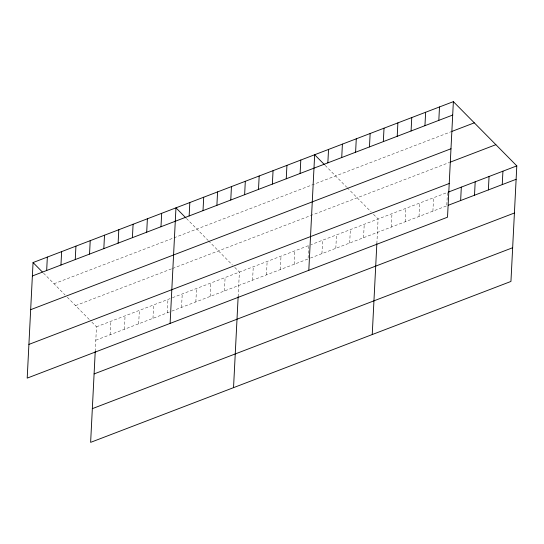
<?xml version="1.0" encoding="UTF-8"?>
<svg xmlns="http://www.w3.org/2000/svg" width="544" height="544" viewBox="0 0 544 544"><rect width="100%" height="100%" fill="white"/><g stroke="black" fill="none" stroke-linecap="round" stroke-linejoin="round"><path stroke-width="0.41" stroke-dasharray="2.72 2.04" d="M95.234 351.451L96.485 326.801L90.086 320.321M110.099 334.744L110.772 321.327M124.386 329.276L125.066 315.86M138.679 323.802L139.359 310.386M152.966 318.335L153.646 304.919M167.26 312.861L167.94 299.445M181.546 307.387L182.226 293.971M195.84 301.92L196.52 288.504M210.134 296.446L210.814 283.03M224.42 290.979L225.1 277.562M238.143 296.738L239.394 272.088L234.743 267.376M252.579 280.194L253.259 266.778M266.451 274.883L267.131 261.467M280.323 269.572L281.003 256.156M294.195 264.262L294.875 250.845M308.108 258.114L308.7 246.378M321.932 253.64L322.612 240.224M335.804 248.329L336.484 234.913M349.676 243.018L350.356 229.609M363.548 237.714L364.228 224.298M376.849 243.637L378.094 218.987L373.442 214.275M391.286 227.093L391.966 213.676M405.158 221.782L405.838 208.366M419.03 216.471L419.71 203.055M432.895 211.16L433.575 197.744M446.808 205.013L447.447 192.433L311.052 244.65M53.985 283.757L451.187 131.689M75.555 305.599L171.829 268.743M172.577 268.457L449.636 162.384M96.485 326.801L171.7 298.003M172.448 297.718L308.747 245.534M95.805 340.218L171.02 311.42M171.768 311.134L308.067 258.951M310.379 258.067L446.767 205.85M325.128 165.342L346.657 187.143M347.208 187.7L371.117 211.915M186.429 218.443L207.951 240.244M208.508 240.808L232.417 265.023M43.52 273.156L65.049 294.957M67.259 297.201L89.508 319.736"/><path stroke-width="0.82" d="M33.055 262.555L27.2 378.121L447.515 217.199L453.37 101.64L33.055 262.555L42.357 271.98M46.668 270.504L47.342 257.088M60.955 265.03L61.635 251.614M75.249 259.563L75.929 246.146M89.536 254.089L90.216 240.672M95.234 351.451L90.63 442.36L510.945 281.445L516.8 165.879L453.37 101.64M103.829 248.615L104.509 235.198M118.116 243.148L118.796 229.731M132.41 237.674L133.09 224.257M146.703 232.206L147.383 218.79M160.99 226.732L161.67 213.316M170.109 323.408L175.964 207.842L185.844 217.858M189.149 215.954L189.829 202.538M203.021 210.644L203.701 197.227M216.893 205.333L217.573 191.916M230.765 200.022L231.445 186.606M233.539 387.648L238.143 296.738M244.637 194.711L245.31 181.295M258.502 189.4L259.182 175.984M272.374 184.09L273.054 170.673M286.246 178.779L286.926 165.362M300.118 173.468L300.798 160.052M308.808 270.3L314.663 154.741L324.55 164.75M327.855 162.846L328.535 149.43M341.727 157.536L342.407 144.119M355.599 152.225L356.279 138.808M369.464 146.914L370.144 133.498M372.239 334.546L376.849 243.637M383.336 141.603L384.016 128.194M397.208 136.299L397.888 122.883M411.08 130.988L411.76 117.572M424.952 125.678L425.626 112.261M438.818 120.367L439.498 106.95M460.639 200.539L461.319 187.122M474.511 195.228L475.191 181.812M488.383 189.917L489.056 176.501M502.248 184.606L502.928 171.19M32.375 275.971L452.69 115.056M451.955 131.396L474.3 122.842M30.668 309.679L450.983 148.764M450.405 162.085L495.87 144.684M28.907 344.413L449.222 183.491M448.215 192.141L516.8 165.879M448.31 205.258L516.12 179.296M94.098 373.925L514.413 213.003M92.337 408.653L512.652 247.738"/></g></svg>
